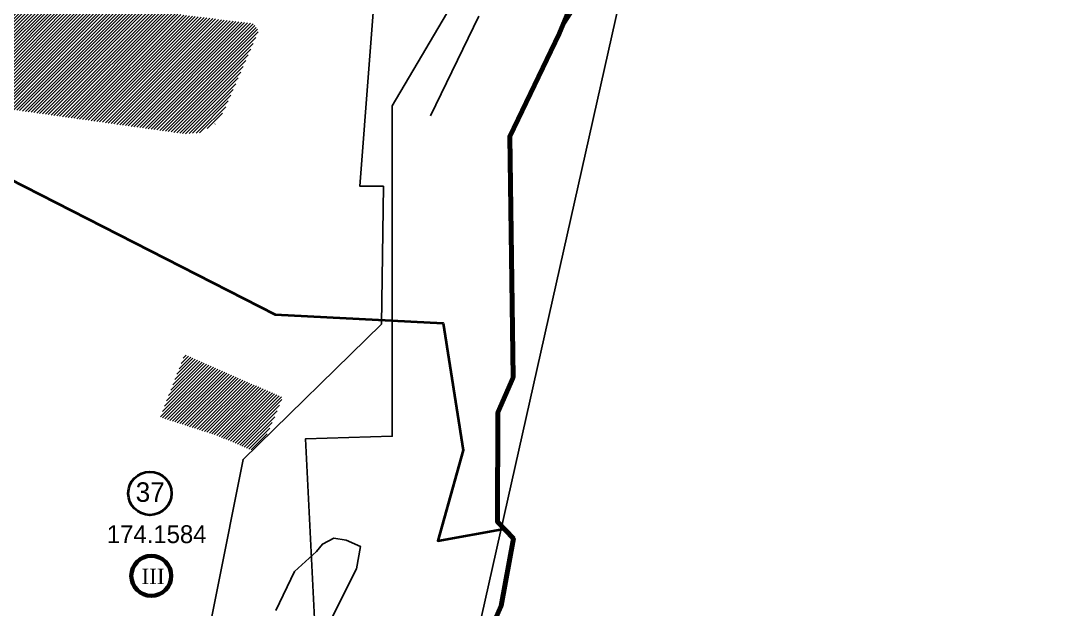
# Model space of a CAD drawing. Header units: millimetres. Extents: x 1378883 to 1389511, y 5662980 to 5673292.
# Drawn here: x 1382397 to 1384079, y 5664632 to 5665589 of the extents above; entities that cross this region are included whole.
import ezdxf
from ezdxf.enums import TextEntityAlignment as Align

# ---------------------------------------------------------------- set-up
doc = ezdxf.new("R2010")
doc.units = ezdxf.units.MM
doc.layers.add('_5Інше', color=252, linetype='Continuous', lineweight=25)
for name, color, linetype in [('Dobavka', 7, 'Continuous'), ('N-raion', 1, 'Continuous'), ('zona', 3, 'Continuous'), ('вулиці', 7, 'Continuous'), ('КартаСкан', 252, 'Continuous'), ('межа по генплану', 7, 'Continuous'), ('район', 6, 'Continuous')]:
    doc.layers.add(name, color=color, linetype=linetype)
picture_1 = doc.add_image_def('image1.tif', size_in_pixel=(29607, 29619))
pattern_1 = [(45, (2.4066, 2.8008), (-2.6516504294, 2.6516504294), [])]

# ---------------------------------------------------------------- blocks, each defined once
blk = doc.blocks.new('Турія')
at = {"layer": '_5Інше', "color": 5}
for points in [[(46273.8, 23205.8), (46325.6, 23318.2), (46353.2, 23361)], [(46202.3, 23357.5), (46123.9, 23195.3)]]:
    blk.add_lwpolyline(points, dxfattribs=at)
blk = doc.blocks.new('ТуріяПрибер')
at = {"layer": '_5Інше', "color": 160}
for points in [[(46755, 25257), (46655, 25128), (46590.2, 25135.8), (46586.4, 25054.3), (46554.7, 25059.6), (46521.7, 24943), (46280, 23824), (46416, 23721), (46280, 23610), (46054, 23227), (46054, 22690), (45913, 22686), (45934, 22263)], [(45939.6, 21240.8), (46423, 23394), (46491, 23560), (46535, 23636), (46684, 23844), (46718, 23982), (46702, 23984), (46712, 24075), (46744, 24052), (46768, 24208), (46922, 24778), (46918, 24781), (46924, 24984), (46963, 24986), (46960, 25058), (46917, 25059), (46916, 25122), (47042, 25306)]]:
    blk.add_lwpolyline(points, dxfattribs=at)
blk = doc.blocks.new('ТуріяВодоох')
at = {"layer": '_5Інше', "color": 140}
blk.add_lwpolyline([(44778, 21356), (44913, 21361), (45648, 22121), (45744, 22222), (45830, 22654), (46055, 22874), (46058, 23098), (46020, 23098), (46080, 23883), (46004, 23899), (46170, 24618), (46310, 24573), (46331, 24654), (46450, 24620), (46516, 24926), (46544, 25224), (46586, 25228)], dxfattribs=at)

msp = doc.modelspace()

# ---------------------------------------------------------------- hatches: boundary and pattern name
at = {"layer": 'вулиці', "lineweight": -2}
h = msp.add_hatch(dxfattribs=at)
h.set_pattern_fill('ANSI31', color=2, scale=30, style=0)
h.set_pattern_definition(pattern_1)
h.paths.add_polyline_path([(1382451.8, 5665624), (1382288.9, 5665682.8), (1382233.5, 5665539.5), (1382231, 5665504.6), (1382249.4, 5665473.3), (1382281.1, 5665458.5), (1382663.5, 5665404.6), (1382688.4, 5665406.3), (1382713.2, 5665420.5), (1382727.3, 5665441.1), (1382784.1, 5665572.1), (1382775.6, 5665583.7)])
h.paths.add_polyline_path([(1382434.6, 5665527.9), (1382522.9, 5665527.9), (1382522.9, 5665532.9), (1382434.6, 5665532.9)], flags=24)
h = msp.add_hatch(dxfattribs=at)
h.set_pattern_fill('ANSI31', color=12, scale=30, style=0)
h.set_pattern_definition(pattern_1)
h.paths.add_polyline_path([(1382766.5, 5665000.9), (1382663.8, 5665046), (1382624.3, 5664945), (1382624.8, 5664943.8), (1382715.8, 5664914.5), (1382773.8, 5664890), (1382795.8, 5664911.5), (1382804, 5664930.5), (1382823.5, 5664976.1), (1382770.6, 5664999.1)])
h.paths.add_polyline_path([(1382680.3, 5664961.4), (1382765.3, 5664961.4), (1382765.3, 5664968.9), (1382680.3, 5664968.9)], flags=24)
h = msp.add_hatch(dxfattribs=at)
h.set_pattern_fill('ANSI31', color=12, scale=30, style=0)
h.set_pattern_definition(pattern_1)
h.paths.add_polyline_path([(1382624.3, 5664945), (1382624.8, 5664943.8), (1382715.8, 5664914.5), (1382773.8, 5664890), (1382795.8, 5664911.5), (1382804, 5664930.5), (1382823.5, 5664976.1), (1382770.6, 5664999.1), (1382766.5, 5665000.9), (1382663.8, 5665046)])

# ---------------------------------------------------------------- linework, layer by layer
at = {"layer": 'Dobavka', "color": 7}
msp.add_lwpolyline([(1382827.4, 5664467), (1382943.4, 5664697.5), (1382949.9, 5664733.9), (1382926.5, 5664744.3), (1382906.5, 5664747.6), (1382887.9, 5664737.7), (1382878, 5664725.8), (1382842.5, 5664693), (1382812.2, 5664630)], dxfattribs=at)
at = {"layer": 'N-raion', "color": 1, "lineweight": 35}
msp.add_circle((1382607.3, 5664820.3), 35.2, dxfattribs=at)
at = {"layer": 'zona', "color": 3, "lineweight": 60}
msp.add_circle((1382609.5, 5664686.2), 32.5, dxfattribs=at)
at = {"layer": 'межа по генплану', "color": 5, "lineweight": 70}
msp.add_lwpolyline([(1384355.2, 5665662.1), (1383980, 5665655.7), (1383820.5, 5665673), (1383590.4, 5665657), (1383552.4, 5665743.8), (1383503.1, 5665802), (1383399.9, 5665874.1), (1383272.8, 5665567.2), (1383192.5, 5665400.5), (1383197.8, 5665008.8), (1383173.1, 5664951.9), (1383172.4, 5664774), (1383198.4, 5664746.9), (1383178.3, 5664637.6), (1383158.1, 5664590.8)], dxfattribs=at)
msp.add_lwpolyline([(1384355.2, 5665662.1), (1383980, 5665655.7), (1383820.5, 5665673), (1383590.4, 5665657), (1383552.4, 5665743.8), (1383503.1, 5665802), (1383399.9, 5665874.1), (1383272.8, 5665567.2), (1383192.5, 5665400.5), (1383197.8, 5665008.8), (1383173.1, 5664951.9), (1383172.4, 5664774), (1383198.4, 5664746.9), (1383178.3, 5664637.6), (1383158.1, 5664590.8)], dxfattribs=at)
at = {"layer": 'межа по генплану', "color": 3, "lineweight": 70}
msp.add_lwpolyline([(1384355.2, 5665662.1), (1383980, 5665655.7), (1383820.5, 5665673), (1383590.4, 5665657), (1383552.4, 5665743.8), (1383503.1, 5665802), (1383399.9, 5665874.1), (1383272.8, 5665567.2), (1383192.5, 5665400.5), (1383197.8, 5665008.8), (1383173.1, 5664951.9), (1383172.4, 5664774), (1383198.4, 5664746.9), (1383178.3, 5664637.6), (1383158.1, 5664590.8)], dxfattribs=at)
msp.add_lwpolyline([(1384355.2, 5665662.1), (1383980, 5665655.7), (1383820.5, 5665673), (1383590.4, 5665657), (1383552.4, 5665743.8), (1383503.1, 5665802), (1383399.9, 5665874.1), (1383272.8, 5665567.2), (1383192.5, 5665400.5), (1383197.8, 5665008.8), (1383173.1, 5664951.9), (1383172.4, 5664774), (1383198.4, 5664746.9), (1383178.3, 5664637.6), (1383158.1, 5664590.8)], dxfattribs=at)
at = {"layer": 'межа по генплану', "color": 2, "lineweight": 70}
msp.add_lwpolyline([(1384355.2, 5665662.1), (1383980, 5665655.7), (1383820.5, 5665673), (1383590.4, 5665657), (1383552.4, 5665743.8), (1383503.1, 5665802), (1383399.9, 5665874.1), (1383272.8, 5665567.2), (1383192.5, 5665400.5), (1383197.8, 5665008.8), (1383173.1, 5664951.9), (1383172.4, 5664774), (1383198.4, 5664746.9), (1383178.3, 5664637.6), (1383158.1, 5664590.8)], dxfattribs=at)
at = {"layer": 'район', "color": 6, "lineweight": 35}
msp.add_lwpolyline([(1382161, 5665439.1), (1382326.2, 5665357.9), (1382811, 5665111.2), (1383084.2, 5665097), (1383116.9, 5664890.7), (1383075.3, 5664743.1), (1383183.2, 5664762.8)], dxfattribs=at)

# ---------------------------------------------------------------- block references
at = {"layer": 'вулиці', "color": 7}
for name, p in [('ТуріяВодоох', (1336928.9, 5642221.4)), ('ТуріяПрибер', (1336947.4, 5642223.1)), ('Турія', (1336939.7, 5642238.6))]:
    msp.add_blockref(name, p, dxfattribs=at)

# ---------------------------------------------------------------- texts
at = {"layer": 'N-raion', "color": 1, "lineweight": 35}
msp.add_text('37', height=31.73, dxfattribs=at).set_placement((1382584.2, 5664806.5))
msp.add_text('174.1584', height=29.05, dxfattribs=at).set_placement((1382618.3, 5664739.4), align=Align.CENTER)
at = {"layer": 'район', "insert": (1382593.5, 5664697.8), "char_height": 25, "width": 109.723, "attachment_point": 1}
msp.add_mtext('{\\fTimes New Roman|b0|i0|c204|p18;\\C3;ІІІ}', dxfattribs=at)

# ---------------------------------------------------------------- pictures from other files: only their frames are drawn
at = {"layer": 'КартаСкан'}
image = msp.add_image(picture_1, insert=(1378952, 5663192.3), size_in_units=(10026.9, 10031), rotation=0.39543, dxfattribs=at)
image.dxf.flags = 15

doc.saveas('drawing.dxf')
